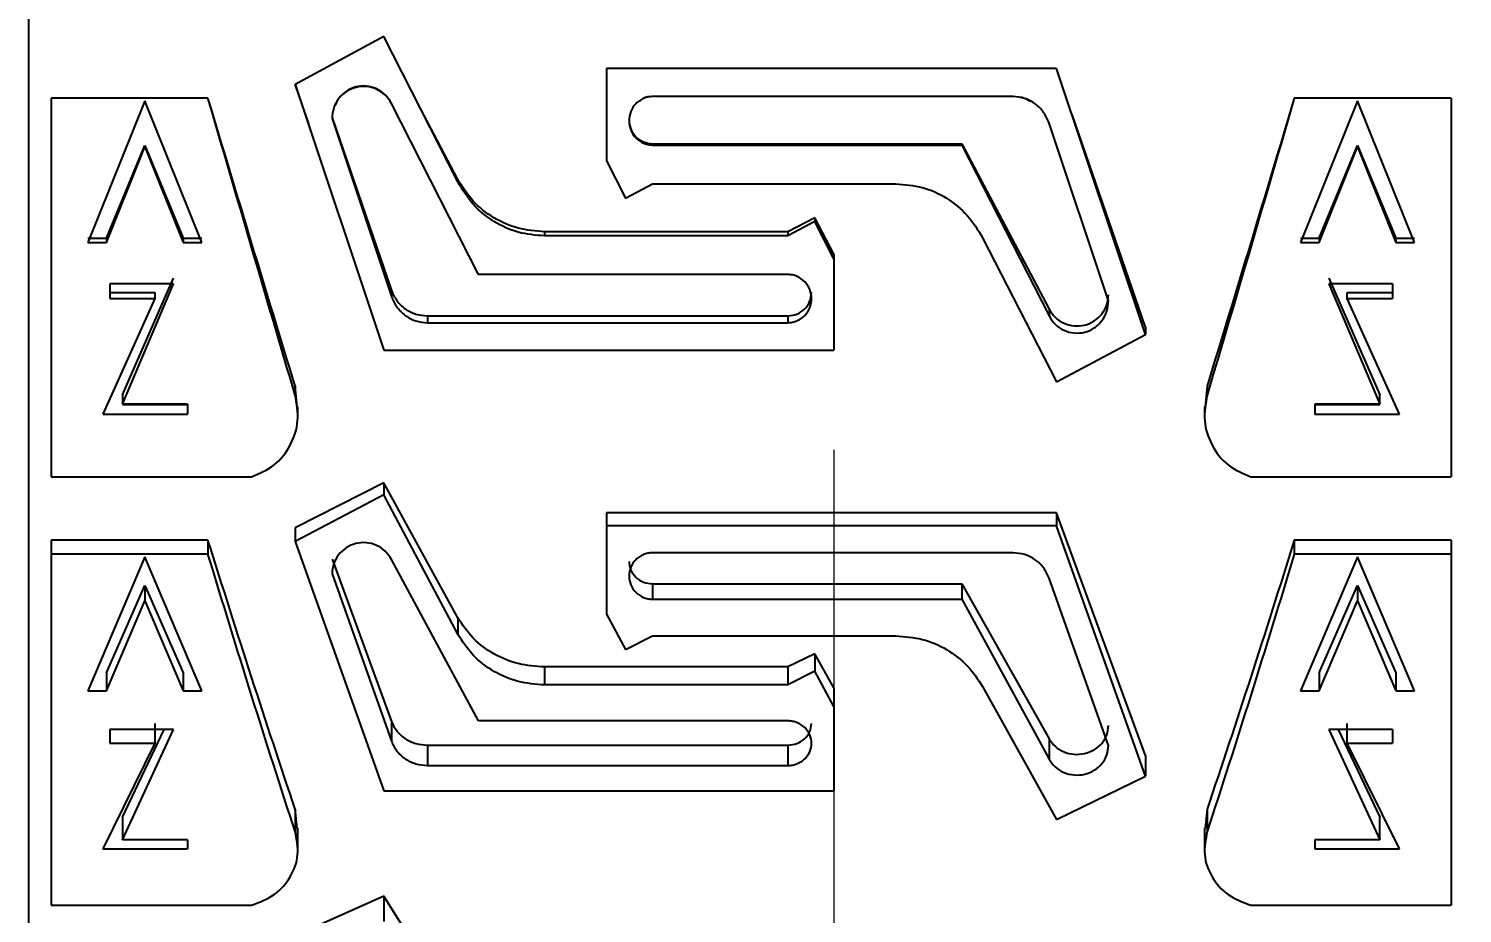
# Model space of a CAD drawing. Header units: millimetres. Extents: x 53 to 380, y 29 to 265.
# Drawn here: x 244.49 to 258.87, y 208.95 to 217.83 of the extents above; entities that cross this region are included whole.
import ezdxf

# ---------------------------------------------------------------- set-up
doc = ezdxf.new("R2010")
doc.units = ezdxf.units.MM
doc.styles.add('SLDTEXTSTYLE0', font='TXT', dxfattribs={"width": 0.75})
doc.dimstyles.new('SLDDIMSTYLE1', dxfattribs={"dimtxt": 3.5, "dimasz": 3.302, "dimexe": 0, "dimexo": 0.0625, "dimgap": 0.875, "dimtad": 1, "dimlfac": 2, "dimrnd": 1e-09, "dimzin": 12, "dimdsep": 46, "dimtxsty": 'SLDTEXTSTYLE0', "dimsah": 1, "dimcen": 0.09, "dimadec": 0, "dimazin": 3, "dimtfac": 1, "dimtofl": 0, "dimtmove": 0, "dimatfit": 3, "dimfxl": 1, "dimfrac": 2, "dimtolj": 1, "dimtzin": 12, "dimarcsym": 0})

# ---------------------------------------------------------------- blocks, each defined once
blk = doc.blocks.new('_D_4')
at = {"color": 7, "linetype": 'Continuous', "lineweight": 0, "transparency": 16777216}
for p, q in [((346.276, 214.381), (346.276, 182.689)), ((252.567, 213.603), (252.567, 182.689)), ((252.567, 183.689), (346.276, 183.689))]:
    blk.add_line(p, q, dxfattribs=at)
at = {"color": 7, "linetype": 'Continuous', "lineweight": 18, "transparency": 16777216}
for points in [[(252.567, 183.689), (255.869, 183.181), (255.869, 184.197)], [(346.276, 183.689), (342.974, 184.197), (342.974, 183.181)]]:
    blk.add_solid(points, dxfattribs=at)
at = {"color": 7, "linetype": 'Continuous', "lineweight": 18, "transparency": 16777216, "insert": (287.76, 188.2), "char_height": 3.5, "attachment_point": 1, "style": 'SLDTEXTSTYLE0'}
blk.add_mtext('187.42', dxfattribs=at)

msp = doc.modelspace()

# ---------------------------------------------------------------- linework, layer by layer
at = {"color": 7, "linetype": 'Continuous', "lineweight": 25}
for p, q in [((244.4861, 201.351), (244.4861, 232.851)), ((248.0509, 217.7516), (247.1603, 217.2698)), ((248.793, 216.2925), (248.0509, 217.7516)), ((250.2849, 217.4306), (250.2849, 216.5058)), ((254.8009, 217.4306), (250.2849, 217.4306)), ((255.6916, 214.7622), (254.8009, 217.4306)), ((247.1603, 217.2698), (248.0509, 214.6032)), ((247.1603, 217.2646), (247.1603, 217.2698)), ((247.1603, 217.2646), (247.2946, 216.8749)), ((244.7132, 217.1357), (244.7132, 213.3319)), ((246.2855, 217.1357), (244.7132, 217.1357)), ((245.6521, 217.1089), (245.0802, 215.6863)), ((246.2239, 215.6863), (245.6521, 217.1089)), ((254.3637, 217.1509), (250.747, 217.1509)), ((250.747, 217.1493), (250.747, 217.1509)), ((254.3637, 217.1493), (250.747, 217.1493)), ((254.3637, 217.1493), (254.3637, 217.1509)), ((258.759, 217.1357), (257.1867, 217.1357)), ((257.8201, 217.1089), (257.2482, 215.6863)), ((258.392, 215.6863), (257.8201, 217.1089)), ((258.759, 217.1357), (258.759, 213.3319)), ((249.0016, 215.3639), (248.1265, 217.0818)), ((248.793, 216.3174), (248.3888, 217.0877)), ((255.6916, 214.8342), (254.9598, 216.959)), ((247.295, 216.872), (247.295, 216.8648)), ((247.5306, 216.9355), (248.1265, 215.2043)), ((247.5306, 216.9303), (248.1265, 215.1441)), ((255.3213, 215.0987), (254.7253, 216.8845)), ((250.747, 216.6768), (250.747, 216.6634)), ((250.747, 216.6768), (253.8502, 216.6768)), ((250.747, 216.6634), (253.8502, 216.6634)), ((253.8502, 216.6768), (253.8502, 216.6634)), ((253.8502, 216.6768), (254.7253, 215.0147)), ((253.8502, 216.6634), (254.7253, 214.9485)), ((245.2669, 215.7298), (245.6521, 216.6581)), ((245.2669, 215.6863), (245.6521, 216.6441)), ((245.6521, 216.6581), (246.0373, 215.7298)), ((245.6521, 216.6581), (245.6521, 216.6441)), ((245.6521, 216.6441), (246.0373, 215.6863)), ((257.4349, 215.7298), (257.8201, 216.6581)), ((257.4349, 215.6863), (257.8201, 216.6441)), ((257.8201, 216.6581), (258.2053, 215.7298)), ((257.8201, 216.6581), (257.8201, 216.6441)), ((257.8201, 216.6441), (258.2053, 215.6863)), ((250.2849, 216.5058), (250.4768, 216.1287)), ((248.793, 216.3174), (248.793, 216.2925)), ((250.4768, 216.1287), (250.747, 216.2747)), ((250.747, 216.2747), (253.1891, 216.2747)), ((252.375, 215.9339), (252.1048, 215.7926)), ((252.375, 215.8969), (252.1048, 215.7511)), ((252.375, 215.9339), (252.375, 215.8969)), ((252.567, 215.5693), (252.375, 215.9339)), ((252.567, 215.5207), (252.375, 215.8969)), ((245.0802, 215.7298), (245.2669, 215.7298)), ((245.0802, 215.6863), (245.2669, 215.6863)), ((245.2669, 215.7298), (245.2669, 215.6863)), ((246.0373, 215.7298), (246.0373, 215.6863)), ((246.0373, 215.7298), (246.2239, 215.7298)), ((246.0373, 215.6863), (246.2239, 215.6863)), ((249.6627, 215.7926), (249.6627, 215.7511)), ((252.1048, 215.7926), (249.6627, 215.7926)), ((252.1048, 215.7511), (249.6627, 215.7511)), ((252.1048, 215.7926), (252.1048, 215.7511)), ((254.0589, 215.7333), (254.8009, 214.2864)), ((257.2482, 215.7298), (257.4349, 215.7298)), ((257.2482, 215.6863), (257.4349, 215.6863)), ((257.4349, 215.7298), (257.4349, 215.6863)), ((258.2053, 215.7298), (258.2053, 215.6863)), ((258.2053, 215.7298), (258.392, 215.7298)), ((258.2053, 215.6863), (258.392, 215.6863)), ((252.567, 215.5693), (252.567, 215.5207)), ((252.567, 215.5207), (252.567, 214.6032)), ((245.9383, 215.2713), (245.3001, 215.2713)), ((245.3001, 215.2713), (245.3001, 215.1217)), ((245.4267, 214.1572), (245.9383, 215.3276)), ((245.4267, 214.0638), (245.9383, 215.2713)), ((252.1048, 215.3639), (249.0016, 215.3639)), ((257.5338, 215.3276), (258.0455, 214.1572)), ((258.1721, 215.2713), (257.5338, 215.2713)), ((257.5338, 215.2713), (258.0455, 214.0638)), ((258.1721, 215.2713), (258.1721, 215.1217)), ((245.7537, 215.1217), (245.2315, 213.9626)), ((245.3001, 215.1826), (245.7537, 215.1826)), ((245.3001, 215.1217), (245.7537, 215.1217)), ((245.7537, 215.1826), (245.7537, 215.1217)), ((248.1265, 215.2043), (248.1265, 215.1441)), ((257.7184, 215.1217), (257.7184, 215.1826)), ((257.7184, 215.1826), (258.1721, 215.1826)), ((258.2407, 213.9626), (257.7184, 215.1217)), ((257.7184, 215.1217), (258.1721, 215.1217)), ((248.4881, 214.9483), (248.4881, 214.88)), ((248.4881, 214.9483), (252.1048, 214.9483)), ((252.1048, 214.9483), (252.1048, 214.88)), ((254.7253, 215.0147), (254.7253, 214.9485)), ((248.4881, 214.88), (252.1048, 214.88)), ((255.6916, 214.8342), (255.6916, 214.7622)), ((254.8009, 214.2864), (255.6916, 214.7622)), ((248.0509, 214.6032), (252.567, 214.6032)), ((247.1603, 214.2442), (247.1603, 214.1535)), ((247.1808, 214.0347), (247.1603, 214.2442)), ((256.3119, 214.2442), (256.2914, 214.0348)), ((256.3119, 214.2442), (256.3119, 214.1535)), ((245.4267, 214.1572), (245.4267, 214.0638)), ((258.0455, 214.0638), (258.0455, 214.1572)), ((245.2315, 213.9626), (246.0808, 213.9626)), ((246.0808, 214.0638), (245.4267, 214.0638)), ((245.4267, 214.0592), (246.0808, 214.0592)), ((246.0808, 214.0638), (246.0808, 213.9626)), ((247.1876, 213.938), (247.1876, 214.0355)), ((256.2846, 214.0356), (256.2846, 213.9381)), ((258.0455, 214.0638), (257.3914, 214.0638)), ((257.3914, 214.0638), (257.3914, 213.9626)), ((257.3914, 214.0592), (258.0455, 214.0592)), ((257.3914, 213.9626), (258.2407, 213.9626)), ((244.7132, 213.3319), (246.7229, 213.3319)), ((248.0509, 213.2723), (247.1603, 212.8209)), ((248.793, 211.9173), (248.0509, 213.2723)), ((248.0509, 213.2723), (248.0509, 213.1508)), ((256.7493, 213.3319), (258.759, 213.3319)), ((248.0509, 213.1508), (247.1603, 212.685)), ((248.793, 211.7528), (248.0509, 213.1508)), ((254.8009, 212.9711), (250.2849, 212.9711)), ((250.2849, 212.9711), (250.2849, 212.84)), ((255.6916, 210.5349), (254.8009, 212.9711)), ((254.8009, 212.9711), (254.8009, 212.84)), ((247.1603, 212.8209), (247.1603, 212.685)), ((254.8009, 212.84), (250.2849, 212.84)), ((250.2849, 212.84), (250.2849, 211.9549)), ((255.6916, 210.3265), (254.8009, 212.84)), ((246.2855, 212.696), (244.7132, 212.696)), ((244.7132, 212.696), (244.7132, 212.5562)), ((246.2855, 212.696), (246.2855, 212.5562)), ((247.1603, 212.685), (248.0509, 210.1807)), ((258.759, 212.696), (257.1867, 212.696)), ((257.1867, 212.696), (257.1867, 212.5562)), ((258.759, 212.696), (258.759, 212.5562)), ((246.2855, 212.5562), (244.7132, 212.5562)), ((244.7132, 212.5562), (244.7132, 209.0312)), ((245.6521, 212.5304), (245.0802, 211.1828)), ((246.2239, 211.1828), (245.6521, 212.5304)), ((247.5306, 212.5052), (248.1265, 210.8762)), ((249.0016, 210.8823), (248.1265, 212.5044)), ((254.3637, 212.5707), (250.747, 212.5707)), ((258.759, 212.5562), (257.1867, 212.5562)), ((257.8201, 212.5304), (257.2482, 211.1828)), ((258.392, 211.1828), (257.8201, 212.5304)), ((258.759, 212.5562), (258.759, 209.0312)), ((247.5306, 212.3593), (248.1265, 210.6786)), ((245.2669, 211.3649), (245.6521, 212.2405)), ((245.6521, 212.2405), (245.6521, 212.0862)), ((245.6521, 212.2405), (246.0373, 211.3649)), ((250.747, 212.2584), (250.747, 212.1046)), ((250.747, 212.2584), (253.8502, 212.2584)), ((253.8502, 212.2584), (254.7253, 210.701)), ((253.8502, 212.2584), (253.8502, 212.1046)), ((255.3213, 210.6365), (254.7253, 212.3155)), ((257.4349, 211.3649), (257.8201, 212.2405)), ((257.8201, 212.2405), (257.8201, 212.0862)), ((257.8201, 212.2405), (258.2053, 211.3649)), ((245.2669, 211.1828), (245.6521, 212.0862)), ((245.6521, 212.0862), (246.0373, 211.1828)), ((250.747, 212.1046), (253.8502, 212.1046)), ((253.8502, 212.1046), (254.7253, 210.4978)), ((257.4349, 211.1828), (257.8201, 212.0862)), ((257.8201, 212.0862), (258.2053, 211.1828)), ((248.793, 211.9173), (248.793, 211.7528)), ((250.2849, 211.9549), (250.4768, 211.5981)), ((250.4768, 211.5981), (250.747, 211.7359)), ((250.747, 211.7359), (253.1891, 211.7359)), ((252.375, 211.5561), (252.1048, 211.4237)), ((252.567, 211.2151), (252.375, 211.5561)), ((252.375, 211.5561), (252.375, 211.3801)), ((245.2669, 211.3649), (245.2669, 211.1828)), ((246.0373, 211.3649), (246.0373, 211.1828)), ((252.1048, 211.4237), (249.6627, 211.4237)), ((249.6627, 211.4237), (249.6627, 211.2435)), ((252.1048, 211.4237), (252.1048, 211.2435)), ((252.375, 211.3801), (252.1048, 211.2435)), ((252.567, 211.0282), (252.375, 211.3801)), ((257.4349, 211.3649), (257.4349, 211.1828)), ((258.2053, 211.3649), (258.2053, 211.1828)), ((252.1048, 211.2435), (249.6627, 211.2435)), ((252.567, 211.2151), (252.567, 211.0282)), ((254.0589, 211.2268), (254.8009, 209.8914)), ((245.0802, 211.1828), (245.2669, 211.1828)), ((246.0373, 211.1828), (246.2239, 211.1828)), ((257.2482, 211.1828), (257.4349, 211.1828)), ((258.2053, 211.1828), (258.392, 211.1828)), ((252.567, 211.0282), (252.567, 210.1807)), ((245.9383, 210.7964), (245.3001, 210.7964)), ((245.3001, 210.7964), (245.3001, 210.6578)), ((245.4267, 209.6893), (245.9383, 210.7964)), ((245.4267, 209.9174), (245.8458, 210.7964)), ((245.7537, 210.8561), (245.7537, 210.6578)), ((248.1265, 210.8762), (248.1265, 210.6786)), ((252.1048, 210.8823), (249.0016, 210.8823)), ((258.1721, 210.7964), (257.5338, 210.7964)), ((257.5338, 210.7964), (258.0455, 209.6893)), ((257.6263, 210.7964), (258.0455, 209.9174)), ((257.7184, 210.6578), (257.7184, 210.8561)), ((258.1721, 210.7964), (258.1721, 210.6578)), ((245.7537, 210.6578), (245.2315, 209.5978)), ((245.3001, 210.6578), (245.7537, 210.6578)), ((248.4881, 210.6399), (252.1048, 210.6399)), ((248.4881, 210.6399), (248.4881, 210.4348)), ((252.1048, 210.6399), (252.1048, 210.4348)), ((254.7253, 210.701), (254.7253, 210.4978)), ((258.2407, 209.5978), (257.7184, 210.6578)), ((257.7184, 210.6578), (258.1721, 210.6578)), ((255.6916, 210.5349), (255.6916, 210.3265)), ((248.4881, 210.4348), (252.1048, 210.4348)), ((254.8009, 209.8914), (255.6916, 210.3265)), ((248.0509, 210.1807), (252.567, 210.1807)), ((245.4267, 209.9174), (245.4267, 209.6893)), ((247.1809, 209.806), (247.1603, 209.9962)), ((247.1603, 209.9962), (247.1603, 209.7707)), ((256.3119, 209.9962), (256.2913, 209.8061)), ((256.3119, 209.9962), (256.3119, 209.7707)), ((258.0455, 209.6893), (258.0455, 209.9174)), ((247.1875, 209.575), (247.1875, 209.8066)), ((256.2846, 209.8067), (256.2846, 209.5751)), ((246.0808, 209.6893), (245.4267, 209.6893)), ((246.0808, 209.6893), (246.0808, 209.5978)), ((258.0455, 209.6893), (257.3914, 209.6893)), ((257.3914, 209.6893), (257.3914, 209.5978)), ((245.2315, 209.5978), (246.0808, 209.5978)), ((257.3914, 209.5978), (258.2407, 209.5978)), ((248.0509, 209.1232), (247.1603, 208.724)), ((248.793, 207.9372), (248.0509, 209.1232)), ((248.0509, 209.1232), (248.0509, 208.87)), ((244.7132, 209.0312), (246.7229, 209.0312)), ((256.7493, 209.0312), (258.759, 209.0312))]:
    msp.add_line(p, q, dxfattribs=at)
for points, knots in [([(248.1265, 217.0818), (248.1074, 217.1119), (248.0691, 217.1722), (247.9786, 217.2331), (247.8747, 217.2614), (247.7669, 217.2523), (247.6687, 217.2072), (247.5916, 217.1323), (247.5404, 217.0366), (247.5338, 216.9657), (247.5306, 216.9303)], [0, 0, 0, 0, 0.12538298, 0.25042664, 0.37543185, 0.50038823, 0.62529529, 0.75018867, 0.87507952, 1, 1, 1, 1]), ([(248.0587, 217.1687), (248.0323, 217.1891), (247.978, 217.231), (247.8753, 217.2558), (247.7694, 217.2483), (247.6723, 217.2055), (247.5967, 217.1401), (247.5702, 217.0833), (247.5586, 217.0583)], [0, 0, 0, 0, 0.1656544, 0.3399984, 0.5143573, 0.6886991, 0.8630528, 1, 1, 1, 1]), ([(247.1603, 214.1535), (247.0145, 214.6474), (246.7229, 215.6353), (246.4313, 216.6356), (246.2855, 217.1357)], [0, 0, 0, 0, 0.49999992, 1, 1, 1, 1]), ([(247.1603, 214.2442), (247.0145, 214.7229), (246.7229, 215.6804), (246.4313, 216.6499), (246.2855, 217.1347)], [0, 0, 0, 0, 0.4999998, 1, 1, 1, 1]), ([(250.747, 217.1509), (250.7312, 217.1499), (250.6998, 217.1479), (250.6547, 217.133), (250.6133, 217.1101), (250.5657, 217.069), (250.5226, 217.0013), (250.5048, 216.9072), (250.5226, 216.813), (250.5739, 216.7319), (250.6398, 216.6861), (250.6998, 216.6662), (250.7313, 216.6643), (250.747, 216.6634)], [0, 0, 0, 0, 0.0628576, 0.1254665, 0.1879462, 0.2507866, 0.3754488, 0.5001626, 0.6249395, 0.7497257, 0.8744834, 0.9372482, 1, 1, 1, 1]), ([(250.747, 217.1493), (250.7153, 217.147), (250.6678, 217.1434), (250.6306, 217.1151), (250.6182, 217.1056)], [0, 0, 0, 0, 0.6669068, 1, 1, 1, 1]), ([(254.7253, 216.8845), (254.7093, 216.9215), (254.6774, 216.9953), (254.5906, 217.081), (254.4835, 217.1395), (254.4036, 217.1471), (254.3637, 217.1509)], [0, 0, 0, 0, 0.25091366, 0.50073713, 0.7503874, 1, 1, 1, 1]), ([(254.5415, 217.1004), (254.5214, 217.1119), (254.4669, 217.143), (254.4037, 217.1469), (254.3637, 217.1493)], [0, 0, 0, 0, 0.3678918, 1, 1, 1, 1]), ([(257.1867, 217.1357), (257.0409, 216.6356), (256.7493, 215.6353), (256.4577, 214.6474), (256.3119, 214.1535)], [0, 0, 0, 0, 0.50000008, 1, 1, 1, 1]), ([(257.1867, 217.1347), (257.0409, 216.6499), (256.7493, 215.6804), (256.4577, 214.7229), (256.3119, 214.2442)], [0, 0, 0, 0, 0.5000002, 1, 1, 1, 1]), ([(250.5107, 216.913), (250.5107, 216.913), (250.5107, 216.8845), (250.523, 216.8191), (250.5755, 216.7424), (250.6542, 216.6875), (250.7161, 216.6804), (250.747, 216.6768)], [0, 0, 0, 0, 0.0000272, 0.2499208, 0.4998231, 0.7497817, 1, 1, 1, 1]), ([(249.6627, 215.7926), (249.5736, 215.7996), (249.3955, 215.8136), (249.149, 215.9248), (248.9357, 216.0908), (248.8406, 216.2418), (248.793, 216.3174)], [0, 0, 0, 0, 0.2500012, 0.5000023, 0.7500012, 1, 1, 1, 1]), ([(249.6627, 215.7511), (249.5736, 215.7583), (249.3949, 215.7728), (249.1481, 215.8879), (248.9349, 216.0597), (248.8404, 216.2147), (248.793, 216.2925)], [0, 0, 0, 0, 0.2477041, 0.4965144, 0.7472051, 1, 1, 1, 1]), ([(253.1891, 216.2747), (253.2783, 216.2674), (253.457, 216.2529), (253.7037, 216.1376), (253.9169, 215.9658), (254.0114, 215.811), (254.0589, 215.7333)], [0, 0, 0, 0, 0.2477043, 0.4965117, 0.7472049, 1, 1, 1, 1]), ([(252.1048, 214.88), (252.1206, 214.8809), (252.152, 214.8829), (252.1971, 214.8977), (252.2385, 214.9203), (252.2862, 214.9611), (252.3293, 215.0282), (252.347, 215.1216), (252.3293, 215.2151), (252.2779, 215.2958), (252.2121, 215.3413), (252.152, 215.361), (252.1206, 215.3629), (252.1048, 215.3639)], [0, 0, 0, 0, 0.06285763, 0.12546653, 0.18794695, 0.25078601, 0.37544837, 0.50016276, 0.62493912, 0.74972595, 0.87448319, 0.93724804, 1, 1, 1, 1]), ([(248.1265, 215.2043), (248.1428, 215.1683), (248.1754, 215.0963), (248.2631, 215.0142), (248.3697, 214.959), (248.4487, 214.9519), (248.4881, 214.9483)], [0, 0, 0, 0, 0.2509881, 0.50076443, 0.75038705, 1, 1, 1, 1]), ([(248.1265, 215.1441), (248.1425, 215.1074), (248.1745, 215.0342), (248.2612, 214.9492), (248.3683, 214.8913), (248.4482, 214.8837), (248.4881, 214.88)], [0, 0, 0, 0, 0.2509153, 0.5007375, 0.7503875, 1, 1, 1, 1]), ([(252.1048, 214.9483), (252.1358, 214.9519), (252.1977, 214.959), (252.2759, 215.0131), (252.3305, 215.0905), (252.3376, 215.1519), (252.3411, 215.1826)], [0, 0, 0, 0, 0.2502481, 0.5002541, 0.7501768, 1, 1, 1, 1]), ([(254.7253, 215.0147), (254.7447, 214.9855), (254.7833, 214.9272), (254.8736, 214.8694), (254.9762, 214.8425), (255.0824, 214.8505), (255.1802, 214.8924), (255.2583, 214.9635), (255.3111, 215.0562), (255.3179, 215.1256), (255.3213, 215.1603)], [0, 0, 0, 0, 0.1253308, 0.2502855, 0.3752382, 0.5002017, 0.625153, 0.7501124, 0.8750539, 1, 1, 1, 1]), ([(254.7253, 214.9485), (254.7444, 214.9186), (254.7827, 214.8588), (254.8732, 214.7986), (254.9771, 214.7706), (255.0849, 214.7796), (255.1831, 214.8242), (255.2602, 214.8983), (255.3115, 214.9932), (255.318, 215.0635), (255.3213, 215.0987)], [0, 0, 0, 0, 0.12538273, 0.25042651, 0.37543143, 0.50038762, 0.62529419, 0.75018822, 0.8750779, 1, 1, 1, 1]), ([(246.7229, 213.3319), (246.8022, 213.3662), (246.9617, 213.4354), (247.1242, 213.644), (247.206, 213.8957), (247.1755, 214.0675), (247.1603, 214.1535)], [0, 0, 0, 0, 0.2464349, 0.4957896, 0.7476029, 1, 1, 1, 1]), ([(256.3119, 214.1535), (256.2966, 214.0675), (256.2661, 213.8957), (256.348, 213.644), (256.5104, 213.4354), (256.67, 213.3662), (256.7493, 213.3319)], [0, 0, 0, 0, 0.2523971, 0.5042097, 0.7535647, 1, 1, 1, 1]), ([(247.1603, 209.9962), (247.0145, 210.4339), (246.7229, 211.3092), (246.4313, 212.2338), (246.2855, 212.696)], [0, 0, 0, 0, 0.50000032, 1, 1, 1, 1]), ([(248.1265, 212.5044), (248.1074, 212.5333), (248.0691, 212.5912), (247.9786, 212.6497), (247.8747, 212.6769), (247.7669, 212.6682), (247.6687, 212.6248), (247.5916, 212.5529), (247.5404, 212.461), (247.5338, 212.3932), (247.5306, 212.3593)], [0, 0, 0, 0, 0.1253822, 0.2504266, 0.3754317, 0.500388, 0.625295, 0.7501884, 0.875079, 1, 1, 1, 1]), ([(257.1867, 212.696), (257.0409, 212.2338), (256.7493, 211.3092), (256.4577, 210.4339), (256.3119, 209.9962)], [0, 0, 0, 0, 0.49999968, 1, 1, 1, 1]), ([(247.1603, 209.7707), (247.0145, 210.2222), (246.7229, 211.1254), (246.4313, 212.0792), (246.2855, 212.5562)], [0, 0, 0, 0, 0.5, 1, 1, 1, 1]), ([(250.747, 212.5707), (250.7312, 212.5698), (250.6998, 212.5679), (250.6547, 212.5536), (250.6133, 212.5316), (250.5657, 212.4921), (250.5226, 212.4273), (250.5048, 212.3372), (250.5226, 212.2472), (250.5739, 212.1698), (250.6398, 212.1262), (250.6998, 212.1073), (250.7313, 212.1055), (250.747, 212.1046)], [0, 0, 0, 0, 0.0628577, 0.1254663, 0.1879462, 0.2507866, 0.3754487, 0.5001631, 0.6249393, 0.7497249, 0.8744834, 0.9372481, 1, 1, 1, 1]), ([(254.7253, 212.3155), (254.7093, 212.3509), (254.6774, 212.4215), (254.5906, 212.5036), (254.4835, 212.5598), (254.4036, 212.5671), (254.3637, 212.5707)], [0, 0, 0, 0, 0.2509161, 0.500738, 0.750388, 1, 1, 1, 1]), ([(257.1867, 212.5562), (257.0409, 212.0792), (256.7493, 211.1254), (256.4577, 210.2222), (256.3119, 209.7707)], [0, 0, 0, 0, 0.5, 1, 1, 1, 1]), ([(250.5107, 212.4837), (250.5107, 212.4837), (250.5107, 212.4556), (250.523, 212.3943), (250.5755, 212.3207), (250.6542, 212.2685), (250.7161, 212.2617), (250.747, 212.2584)], [0, 0, 0, 0, 0.0000249, 0.2499181, 0.4998225, 0.7497812, 1, 1, 1, 1]), ([(249.6627, 211.4237), (249.5736, 211.4302), (249.3955, 211.4433), (249.149, 211.5475), (248.9357, 211.7034), (248.8406, 211.846), (248.793, 211.9173)], [0, 0, 0, 0, 0.2500017, 0.5000024, 0.7500021, 1, 1, 1, 1]), ([(249.6627, 211.2435), (249.5736, 211.2502), (249.3949, 211.2638), (249.1481, 211.3717), (248.9349, 211.5329), (248.8404, 211.6793), (248.793, 211.7528)], [0, 0, 0, 0, 0.2477042, 0.4965138, 0.7472046, 1, 1, 1, 1]), ([(253.1891, 211.7359), (253.2783, 211.7291), (253.457, 211.7154), (253.7037, 211.6065), (253.9169, 211.4446), (254.0114, 211.2996), (254.0589, 211.2268)], [0, 0, 0, 0, 0.2477043, 0.4965117, 0.7472056, 1, 1, 1, 1]), ([(248.1265, 210.8762), (248.1428, 210.8428), (248.1754, 210.7762), (248.2631, 210.7005), (248.3697, 210.6497), (248.4487, 210.6431), (248.4881, 210.6399)], [0, 0, 0, 0, 0.25098989, 0.50076369, 0.75038678, 1, 1, 1, 1]), ([(252.1048, 210.4348), (252.1206, 210.4356), (252.152, 210.4374), (252.1971, 210.4511), (252.2385, 210.4719), (252.2862, 210.5095), (252.3293, 210.5714), (252.347, 210.6577), (252.3293, 210.7443), (252.2779, 210.8191), (252.2121, 210.8614), (252.152, 210.8797), (252.1206, 210.8814), (252.1048, 210.8823)], [0, 0, 0, 0, 0.0628576, 0.1254663, 0.1879465, 0.250786, 0.3754482, 0.5001629, 0.6249393, 0.7497263, 0.8744831, 0.9372482, 1, 1, 1, 1]), ([(252.1048, 210.6399), (252.1358, 210.6432), (252.1977, 210.6497), (252.2759, 210.6995), (252.3305, 210.7709), (252.3376, 210.8277), (252.3411, 210.8561)], [0, 0, 0, 0, 0.2502482, 0.5002535, 0.7501792, 1, 1, 1, 1]), ([(254.7253, 210.701), (254.7447, 210.6741), (254.7833, 210.6204), (254.8736, 210.5673), (254.9762, 210.5426), (255.0824, 210.5499), (255.1802, 210.5884), (255.2583, 210.6538), (255.3111, 210.7392), (255.3179, 210.8034), (255.3213, 210.8354)], [0, 0, 0, 0, 0.1253301, 0.250286, 0.3752389, 0.5002025, 0.6251537, 0.7501138, 0.8750555, 1, 1, 1, 1]), ([(248.1265, 210.6786), (248.1425, 210.6446), (248.1745, 210.5769), (248.2612, 210.4986), (248.3683, 210.4451), (248.4482, 210.4382), (248.4881, 210.4348)], [0, 0, 0, 0, 0.2509137, 0.5007349, 0.750387, 1, 1, 1, 1]), ([(254.7253, 210.4978), (254.7444, 210.4703), (254.7827, 210.4153), (254.8732, 210.3599), (254.9771, 210.3341), (255.0849, 210.3424), (255.1831, 210.3834), (255.2602, 210.4516), (255.3115, 210.5391), (255.318, 210.604), (255.3213, 210.6365)], [0, 0, 0, 0, 0.12538452, 0.25042753, 0.37543249, 0.50038858, 0.62529528, 0.75018807, 0.87507792, 1, 1, 1, 1]), ([(246.7229, 209.0312), (246.8022, 209.0619), (246.9617, 209.1237), (247.1242, 209.3105), (247.206, 209.5371), (247.1755, 209.6927), (247.1603, 209.7707)], [0, 0, 0, 0, 0.2464356, 0.4957895, 0.7476041, 1, 1, 1, 1]), ([(256.3119, 209.7707), (256.2966, 209.6927), (256.2661, 209.5371), (256.348, 209.3105), (256.5104, 209.1237), (256.67, 209.0619), (256.7493, 209.0312)], [0, 0, 0, 0, 0.252396, 0.5042099, 0.7535641, 1, 1, 1, 1])]:
    msp.add_open_spline(points, degree=3, knots=knots, dxfattribs=at)

# ---------------------------------------------------------------- dimensions: what is measured, and where the dimension line sits
at = {"color": 7, "linetype": 'Continuous', "lineweight": 18}
dim = msp.add_linear_dim(base=(346.2757, 183.6885), p1=(252.5669, 214.6032), p2=(346.2757, 215.3811), dimstyle='SLDDIMSTYLE1', dxfattribs=at)
dim.commit()
dim.dimension.update_dxf_attribs({"geometry": '_D_4', "text_midpoint": (294.8719, 183.6885), "dimtype": 160})

doc.saveas('drawing.dxf')
